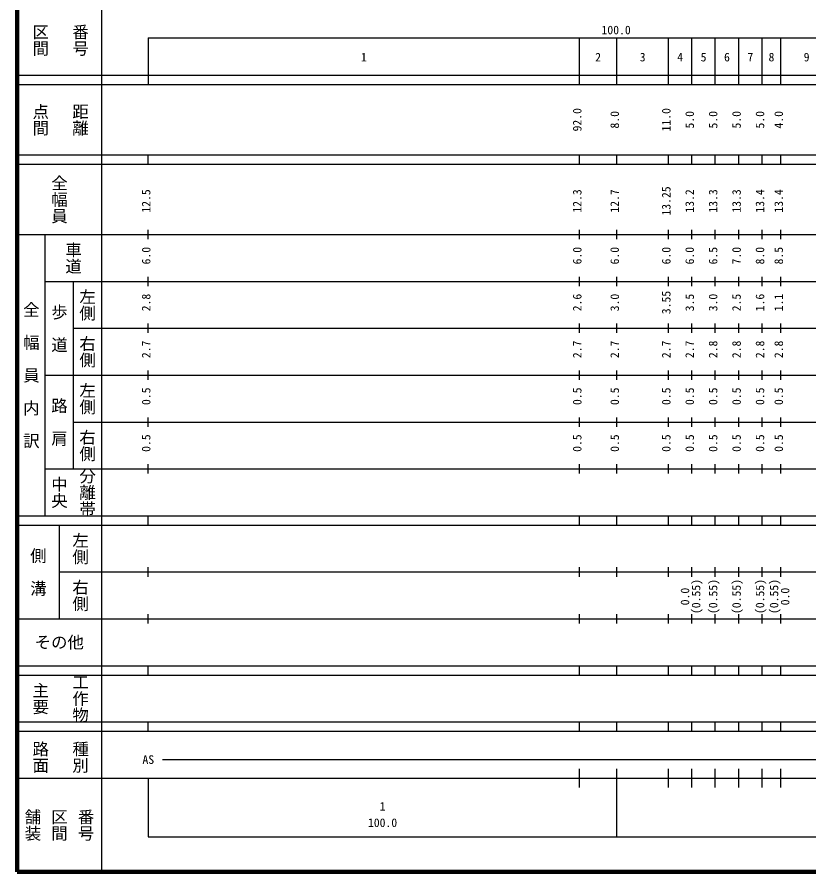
# Model space of a CAD drawing. Units: millimetres on the paper, enlarged 1000 times. Extents: x -219303353 to 680000, y 20000 to 30690211.
# Drawn here: x 40000 to 208987, y 20000 to 202409 of the extents above; entities that cross this region are included whole.
import ezdxf
from ezdxf.enums import TextEntityAlignment as Align

# ---------------------------------------------------------------- set-up
doc = ezdxf.new("R2010")
doc.units = ezdxf.units.MM
doc.header["$LTSCALE"] = 1000
doc.layers.add('M-TTL', color=2, linetype='Continuous', lineweight=140)
doc.layers.add('M-TTL-BAND', color=7, linetype='Continuous', lineweight=25)
doc.styles.add('@ＭＳ ゴシック', font='')
doc.styles.add('ＭＳ ゴシック', font='')
doc.styles.get('@ＭＳ ゴシック').set_extended_font_data('@MS Gothic')
doc.styles.get('ＭＳ ゴシック').set_extended_font_data('MS Gothic')

msp = doc.modelspace()

# ---------------------------------------------------------------- linework, layer by layer
at = {"layer": 'M-TTL'}
for p, q in [((40000, 380000), (40000, 20000)), ((40000, 20000), (680000, 20000))]:
    msp.add_line(p, q, dxfattribs=at)
at = {"layer": 'M-TTL-BAND'}
for p, q in [((58000, 370000), (58000, 20000)), ((68000, 198000), (579000, 198000)), ((68000, 198000), (68000, 188000)), ((160000, 188000), (160000, 198000)), ((168000, 188000), (168000, 198000)), ((179000, 188000), (179000, 198000)), ((184000, 188000), (184000, 198000)), ((189000, 188000), (189000, 198000)), ((194000, 188000), (194000, 198000)), ((199000, 188000), (199000, 198000)), ((203000, 188000), (203000, 198000)), ((40000, 190000), (579000, 190000)), ((40000, 188000), (579000, 188000)), ((40000, 173000), (579000, 173000)), ((68000, 171000), (68000, 173000)), ((160000, 171000), (160000, 173000)), ((168000, 171000), (168000, 173000)), ((179000, 171000), (179000, 173000)), ((184000, 171000), (184000, 173000)), ((189000, 171000), (189000, 173000)), ((194000, 171000), (194000, 173000)), ((199000, 171000), (199000, 173000)), ((203000, 171000), (203000, 173000)), ((40000, 171000), (579000, 171000)), ((68000, 155000), (68000, 157000)), ((160000, 155000), (160000, 157000)), ((168000, 155000), (168000, 157000)), ((179000, 155000), (179000, 157000)), ((184000, 155000), (184000, 157000)), ((189000, 155000), (189000, 157000)), ((194000, 155000), (194000, 157000)), ((199000, 155000), (199000, 157000)), ((203000, 155000), (203000, 157000)), ((40000, 156000), (579000, 156000)), ((46000, 96000), (46000, 156000)), ((46000, 146000), (579000, 146000)), ((52000, 146000), (52000, 106000)), ((68000, 145000), (68000, 147000)), ((160000, 145000), (160000, 147000)), ((168000, 145000), (168000, 147000)), ((179000, 145000), (179000, 147000)), ((184000, 145000), (184000, 147000)), ((189000, 145000), (189000, 147000)), ((194000, 145000), (194000, 147000)), ((199000, 145000), (199000, 147000)), ((203000, 145000), (203000, 147000)), ((68000, 135000), (68000, 137000)), ((160000, 135000), (160000, 137000)), ((168000, 135000), (168000, 137000)), ((179000, 135000), (179000, 137000)), ((184000, 135000), (184000, 137000)), ((189000, 135000), (189000, 137000)), ((194000, 135000), (194000, 137000)), ((199000, 135000), (199000, 137000)), ((203000, 135000), (203000, 137000)), ((52000, 136000), (579000, 136000)), ((46000, 126000), (579000, 126000)), ((68000, 125000), (68000, 127000)), ((160000, 125000), (160000, 127000)), ((168000, 125000), (168000, 127000)), ((179000, 125000), (179000, 127000)), ((184000, 125000), (184000, 127000)), ((189000, 125000), (189000, 127000)), ((194000, 125000), (194000, 127000)), ((199000, 125000), (199000, 127000)), ((203000, 125000), (203000, 127000)), ((68000, 115000), (68000, 117000)), ((160000, 115000), (160000, 117000)), ((168000, 115000), (168000, 117000)), ((179000, 115000), (179000, 117000)), ((184000, 115000), (184000, 117000)), ((189000, 115000), (189000, 117000)), ((194000, 115000), (194000, 117000)), ((199000, 115000), (199000, 117000)), ((203000, 115000), (203000, 117000)), ((52000, 116000), (579000, 116000)), ((46000, 106000), (579000, 106000)), ((68000, 105000), (68000, 107000)), ((160000, 105000), (160000, 107000)), ((168000, 105000), (168000, 107000)), ((179000, 105000), (179000, 107000)), ((184000, 105000), (184000, 107000)), ((189000, 105000), (189000, 107000)), ((194000, 105000), (194000, 107000)), ((199000, 105000), (199000, 107000)), ((203000, 105000), (203000, 107000)), ((40000, 96000), (579000, 96000)), ((68000, 94000), (68000, 96000)), ((160000, 94000), (160000, 96000)), ((168000, 94000), (168000, 96000)), ((179000, 94000), (179000, 96000)), ((184000, 94000), (184000, 96000)), ((189000, 94000), (189000, 96000)), ((194000, 94000), (194000, 96000)), ((199000, 94000), (199000, 96000)), ((203000, 94000), (203000, 96000)), ((40000, 94000), (579000, 94000)), ((49000, 94000), (49000, 74000)), ((49000, 84000), (579000, 84000)), ((68000, 83000), (68000, 85000)), ((160000, 83000), (160000, 85000)), ((168000, 83000), (168000, 85000)), ((179000, 83000), (179000, 85000)), ((184000, 83000), (184000, 85000)), ((189000, 83000), (189000, 85000)), ((194000, 83000), (194000, 85000)), ((199000, 83000), (199000, 85000)), ((203000, 83000), (203000, 85000)), ((68000, 73000), (68000, 75000)), ((160000, 73000), (160000, 75000)), ((168000, 73000), (168000, 75000)), ((179000, 73000), (179000, 75000)), ((184000, 73000), (184000, 75000)), ((189000, 73000), (189000, 75000)), ((194000, 73000), (194000, 75000)), ((199000, 73000), (199000, 75000)), ((203000, 73000), (203000, 75000)), ((40000, 74000), (579000, 74000)), ((40000, 64000), (579000, 64000)), ((68000, 62000), (68000, 64000)), ((160000, 62000), (160000, 64000)), ((168000, 62000), (168000, 64000)), ((179000, 62000), (179000, 64000)), ((184000, 62000), (184000, 64000)), ((189000, 62000), (189000, 64000)), ((194000, 62000), (194000, 64000)), ((199000, 62000), (199000, 64000)), ((203000, 62000), (203000, 64000)), ((40000, 62000), (579000, 62000)), ((40000, 52000), (579000, 52000)), ((68000, 50000), (68000, 52000)), ((160000, 50000), (160000, 52000)), ((168000, 50000), (168000, 52000)), ((179000, 50000), (179000, 52000)), ((184000, 50000), (184000, 52000)), ((189000, 50000), (189000, 52000)), ((194000, 50000), (194000, 52000)), ((199000, 50000), (199000, 52000)), ((203000, 50000), (203000, 52000)), ((40000, 50000), (579000, 50000)), ((71000, 44000), (565000, 44000)), ((160000, 38000), (160000, 42000)), ((168000, 27500), (168000, 42000)), ((179000, 38000), (179000, 42000)), ((184000, 38000), (184000, 42000)), ((189000, 38000), (189000, 42000)), ((194000, 38000), (194000, 42000)), ((199000, 38000), (199000, 42000)), ((203000, 38000), (203000, 42000)), ((40000, 40000), (579000, 40000)), ((68000, 40000), (68000, 27500)), ((68000, 27500), (579000, 27500))]:
    msp.add_line(p, q, dxfattribs=at)

# ---------------------------------------------------------------- texts
at = {"layer": 'M-TTL-BAND', "style": '@ＭＳ ゴシック'}
for s, p in [('番号', (53500, 197500)), ('区間', (45000, 197500)), ('点間', (45000, 180500)), ('距離', (53500, 180500)), ('全幅員', (49000, 163500)), ('車道', (52000, 151000)), ('左側', (55000, 141000)), ('全\u3000幅\u3000員\u3000内\u3000訳', (43000, 126000)), ('歩\u3000道', (49000, 136000)), ('右側', (55000, 131000)), ('左側', (55000, 121000)), ('路\u3000肩', (49000, 116000)), ('右側', (55000, 111000)), ('分離帯', (55000, 101000)), ('中央', (49000, 101000)), ('左側', (53500, 89000)), ('側\u3000溝', (44500, 84000)), ('右側', (53500, 79000)), ('主要', (45000, 57000)), ('工作物', (53500, 57000)), ('路面', (45000, 44500)), ('種別', (53500, 44500)), ('舗装', (43333, 30000)), ('区間', (49000, 30000)), ('番号', (54667, 30000))]:
    msp.add_text(s, height=2566, rotation=270, dxfattribs=at).set_placement(p, align=Align.MIDDLE_CENTER)
at = {"layer": 'M-TTL-BAND', "style": 'ＭＳ ゴシック'}
for s, p in [('100.0', (167844, 198195)), ('1', (114000, 192405)), ('2', (164000, 192405)), ('3', (173500, 192405)), ('4', (181500, 192405)), ('5', (186500, 192405)), ('6', (191500, 192405)), ('7', (196500, 192405)), ('8', (201000, 192405)), ('9', (208500, 192405)), ('AS', (68000, 42500)), ('1', (118000, 32523)), ('100.0', (118000, 29033))]:
    msp.add_text(s, height=1833, dxfattribs=at).set_placement(p, align=Align.BOTTOM_CENTER)
for s, p in [('92.0', (161000, 180500)), ('11.0', (180000, 180500)), ('8.0', (169000, 180500)), ('5.0', (185000, 180500)), ('5.0', (190000, 180500)), ('5.0', (195000, 180500)), ('5.0', (200000, 180500)), ('4.0', (204000, 180500)), ('13.25', (180000, 163174)), ('12.5', (69000, 163174)), ('12.3', (161000, 163174)), ('12.7', (169000, 163174)), ('13.2', (185000, 163174)), ('13.3', (190000, 163174)), ('13.3', (195000, 163174)), ('13.4', (200000, 163174)), ('13.4', (204000, 163174)), ('6.0', (69000, 151500)), ('6.0', (161000, 151500)), ('6.0', (169000, 151500)), ('6.0', (180000, 151500)), ('6.0', (185000, 151500)), ('7.0', (195000, 151500)), ('8.0', (200000, 151500)), ('6.5', (190000, 151500)), ('8.5', (204000, 151500)), ('2.8', (69000, 141500)), ('2.6', (161000, 141500)), ('3.0', (169000, 141500)), ('3.55', (180000, 141500)), ('3.5', (185000, 141500)), ('3.0', (190000, 141500)), ('2.5', (195000, 141500)), ('1.6', (200000, 141500)), ('1.1', (204000, 141500)), ('2.7', (69000, 131500)), ('2.7', (161000, 131500)), ('2.7', (169000, 131500)), ('2.7', (180000, 131500)), ('2.7', (185000, 131500)), ('2.8', (190000, 131500)), ('2.8', (195000, 131500)), ('2.8', (200000, 131500)), ('2.8', (204000, 131500)), ('0.5', (69000, 121500)), ('0.5', (161000, 121500)), ('0.5', (169000, 121500)), ('0.5', (180000, 121500)), ('0.5', (185000, 121500)), ('0.5', (190000, 121500)), ('0.5', (195000, 121500)), ('0.5', (200000, 121500)), ('0.5', (204000, 121500)), ('0.5', (69000, 111500)), ('0.5', (161000, 111500)), ('0.5', (169000, 111500)), ('0.5', (180000, 111500)), ('0.5', (185000, 111500)), ('0.5', (190000, 111500)), ('0.5', (195000, 111500)), ('0.5', (200000, 111500)), ('0.5', (204000, 111500)), ('(0.55)', (186370, 78764)), ('(0.55)', (190000, 78764)), ('(0.55)', (195000, 78764)), ('(0.55)', (200000, 78764)), ('(0.55)', (203000, 78764)), ('0.0', (184000, 78764)), ('0.0', (205370, 78764))]:
    msp.add_text(s, height=1833, rotation=90, dxfattribs=at).set_placement(p, align=Align.BOTTOM_CENTER)
msp.add_text('その他', height=2566, dxfattribs=at).set_placement((49000, 69000), align=Align.MIDDLE_CENTER)

doc.saveas('drawing.dxf')
